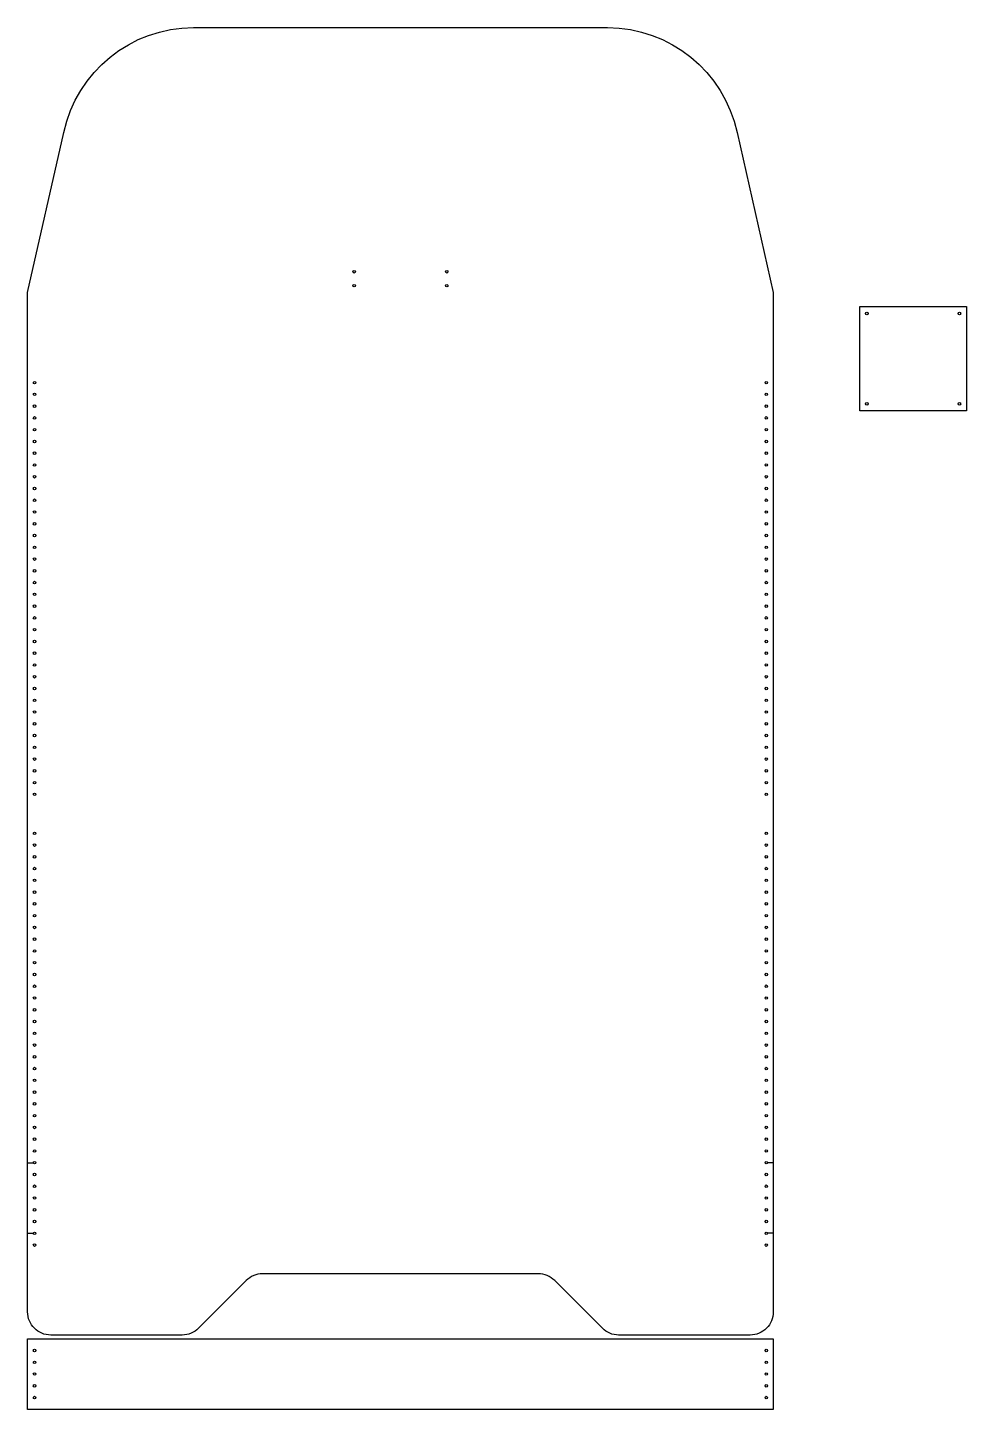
# Model space of a CAD drawing. Header units: millimetres. Extents: x 2915 to 3320, y 2211 to 2808.
import ezdxf

# ---------------------------------------------------------------- set-up
doc = ezdxf.new("R2010")
doc.units = ezdxf.units.MM

msp = doc.modelspace()

# ---------------------------------------------------------------- linework, layer by layer
at = {"color": 242, "true_color": 0xcd2027}
for p, q in [((2914.95, 2317.86), (2917.59, 2317.86)), ((3236.95, 2317.86), (3234.3, 2317.86)), ((2914.95, 2287.36), (2917.59, 2287.36)), ((3236.95, 2287.36), (3234.3, 2287.36))]:
    msp.add_line(p, q, dxfattribs=at)
msp.add_lwpolyline([(2914.95, 2693.82), (2930.58, 2762.96, -0.354119), (2986.56, 2808.29), (3165.33, 2808.29, -0.354119), (3221.32, 2762.96), (3236.95, 2693.82), (3236.95, 2253.37, -0.414214), (3227, 2243.42), (3170.18, 2243.42, -0.198912), (3163.15, 2246.34), (3142.56, 2266.93, 0.198912), (3135.52, 2269.84), (3016.37, 2269.84, 0.198912), (3009.33, 2266.93), (2988.75, 2246.34, -0.198912), (2981.71, 2243.42), (2924.9, 2243.42, -0.414214), (2914.95, 2253.37)], format="xyb", close=True)
for points in [[(3320.35, 2687.77), (3320.35, 2642.77), (3274.35, 2642.77), (3274.35, 2687.77)], [(3236.95, 2211.3), (2914.95, 2211.3), (2914.95, 2241.79), (3236.95, 2241.79)]]:
    msp.add_lwpolyline(points, close=True)
for centre in [(3055.95, 2702.82), (3095.95, 2702.82), (3055.95, 2696.82), (3095.95, 2696.82), (3277.35, 2684.77), (3317.35, 2684.77), (2917.95, 2654.92), (3233.95, 2654.92), (2917.95, 2649.84), (2917.95, 2644.75), (3233.95, 2649.84), (3233.95, 2644.75), (3277.35, 2645.77), (3317.35, 2645.77), (2917.95, 2639.67), (3233.95, 2639.67), (2917.95, 2634.59), (3233.95, 2634.59), (2917.95, 2629.5), (3233.95, 2629.5), (2917.95, 2624.42), (3233.95, 2624.42), (2917.95, 2619.34), (3233.95, 2619.34), (2917.95, 2614.25), (2917.95, 2609.17), (3233.95, 2614.25), (3233.95, 2609.17), (2917.95, 2604.09), (3233.95, 2604.09), (2917.95, 2599), (3233.95, 2599), (2917.95, 2593.92), (3233.95, 2593.92), (2917.95, 2588.84), (3233.95, 2588.84), (2917.95, 2583.76), (2917.95, 2578.67), (3233.95, 2583.76), (3233.95, 2578.67), (2917.95, 2573.59), (3233.95, 2573.59), (2917.95, 2568.51), (3233.95, 2568.51), (2917.95, 2563.42), (3233.95, 2563.42), (2917.95, 2558.34), (3233.95, 2558.34), (2917.95, 2553.26), (3233.95, 2553.26), (2917.95, 2548.17), (2917.95, 2543.09), (3233.95, 2548.17), (3233.95, 2543.09), (2917.95, 2538.01), (3233.95, 2538.01), (2917.95, 2532.92), (3233.95, 2532.92), (2917.95, 2527.84), (3233.95, 2527.84), (2917.95, 2522.76), (3233.95, 2522.76), (2917.95, 2517.67), (3233.95, 2517.67), (2917.95, 2512.59), (2917.95, 2507.51), (3233.95, 2512.59), (3233.95, 2507.51), (2917.95, 2502.43), (3233.95, 2502.43), (2917.95, 2497.34), (3233.95, 2497.34), (2917.95, 2492.26), (3233.95, 2492.26), (2917.95, 2487.18), (3233.95, 2487.18), (2917.95, 2482.09), (2917.95, 2477.01), (3233.95, 2482.09), (3233.95, 2477.01), (2917.95, 2460.19), (3233.95, 2460.19), (2917.95, 2455.11), (3233.95, 2455.11), (2917.95, 2450.02), (3233.95, 2450.02), (2917.95, 2444.94), (3233.95, 2444.94), (2917.95, 2439.86), (3233.95, 2439.86), (2917.95, 2434.77), (2917.95, 2429.69), (3233.95, 2434.77), (3233.95, 2429.69), (2917.95, 2424.61), (3233.95, 2424.61), (2917.95, 2419.53), (3233.95, 2419.53), (2917.95, 2414.44), (3233.95, 2414.44), (2917.95, 2409.36), (3233.95, 2409.36), (2917.95, 2404.28), (3233.95, 2404.28), (2917.95, 2399.19), (2917.95, 2394.11), (3233.95, 2399.19), (3233.95, 2394.11), (2917.95, 2389.03), (3233.95, 2389.03), (2917.95, 2383.94), (3233.95, 2383.94), (2917.95, 2378.86), (3233.95, 2378.86), (2917.95, 2373.78), (3233.95, 2373.78), (2917.95, 2368.69), (2917.95, 2363.61), (3233.95, 2368.69), (3233.95, 2363.61), (2917.95, 2358.53), (3233.95, 2358.53), (2917.95, 2353.44), (3233.95, 2353.44), (2917.95, 2348.36), (3233.95, 2348.36), (2917.95, 2343.28), (3233.95, 2343.28), (2917.95, 2338.2), (3233.95, 2338.2), (2917.95, 2333.11), (2917.95, 2328.03), (3233.95, 2333.11), (3233.95, 2328.03), (2917.95, 2322.95), (3233.95, 2322.95), (2917.95, 2317.86), (3233.95, 2317.86), (2917.95, 2312.78), (3233.95, 2312.78), (2917.95, 2307.7), (3233.95, 2307.7), (2917.95, 2302.61), (3233.95, 2302.61), (2917.95, 2297.53), (2917.95, 2292.45), (3233.95, 2297.53), (3233.95, 2292.45), (2917.95, 2287.36), (3233.95, 2287.36), (2917.95, 2282.28), (3233.95, 2282.28), (2917.95, 2236.71), (3233.95, 2236.71), (2917.95, 2231.63), (2917.95, 2226.55), (3233.95, 2231.63), (3233.95, 2226.55), (2917.95, 2221.46), (3233.95, 2221.46), (2917.95, 2216.38), (3233.95, 2216.38)]:
    msp.add_circle(centre, 0.55)

doc.saveas('drawing.dxf')
